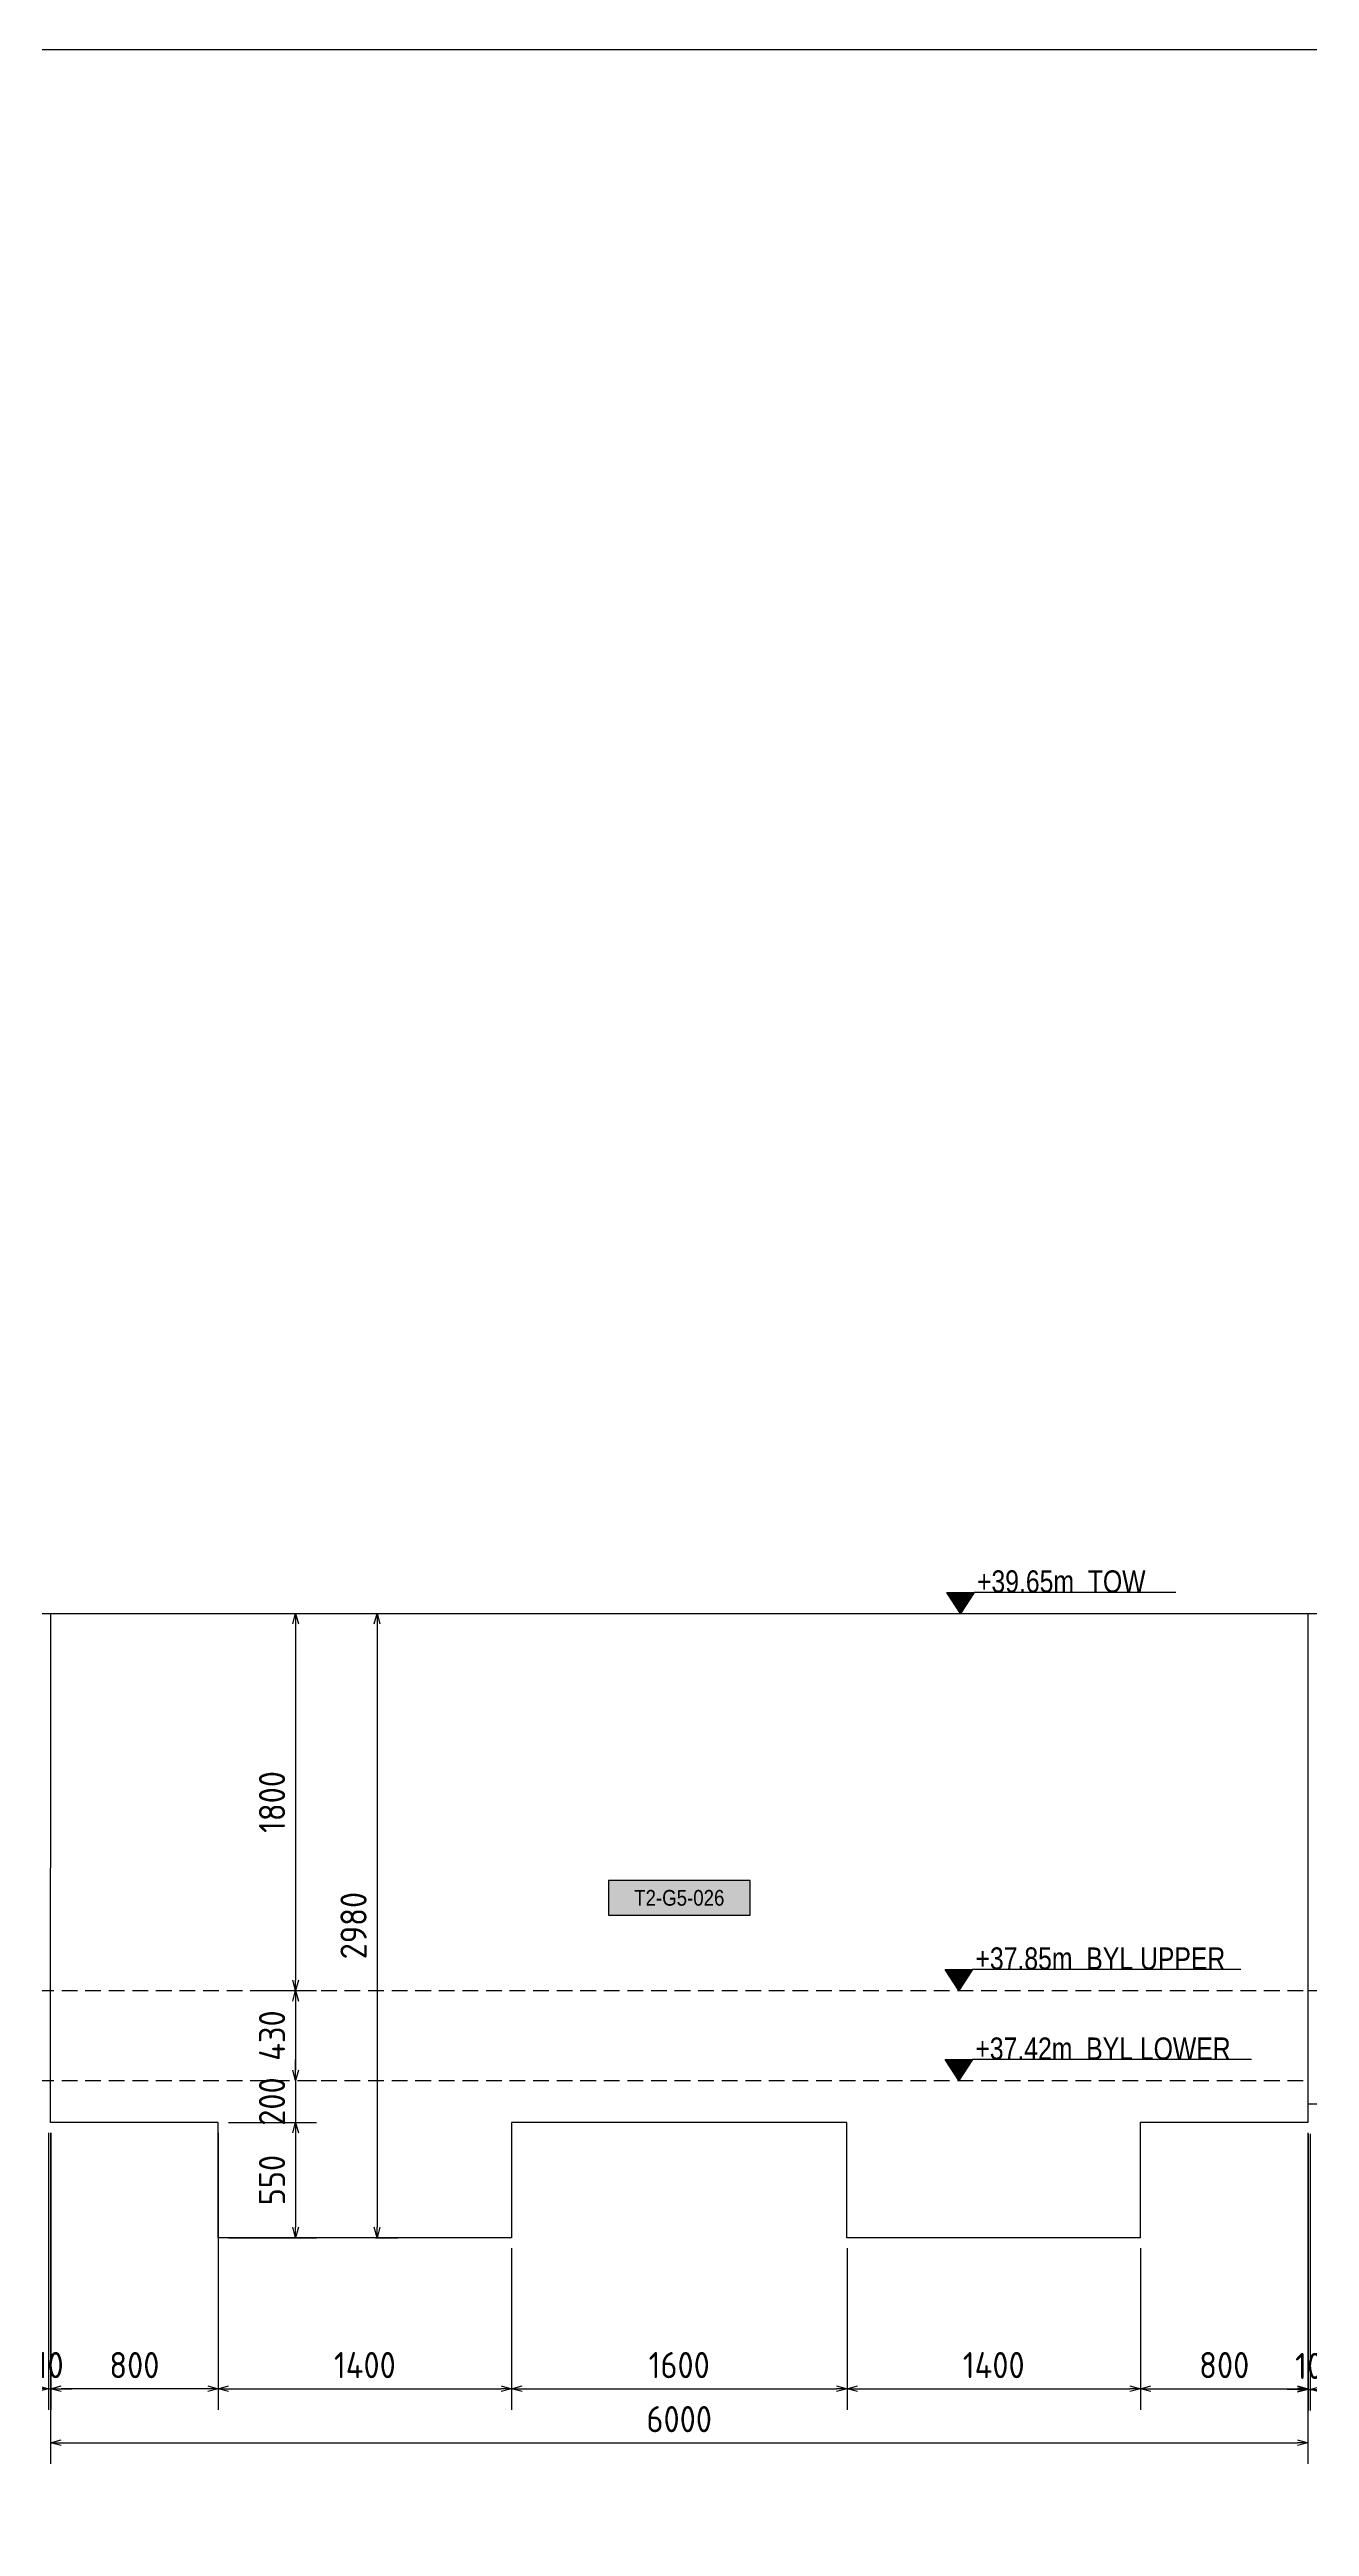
# Model space of a CAD drawing. Header units: centimetres. Extents: x -6122352 to 4157695, y -1694241 to 1947892.
# Drawn here: x 3477010 to 3483023, y 767948 to 779771 of the extents above; entities that cross this region are included whole.
import ezdxf
from ezdxf.enums import TextEntityAlignment as Align

# ---------------------------------------------------------------- set-up
doc = ezdxf.new("R2010")
doc.units = ezdxf.units.CM
doc.header["$MEASUREMENT"] = 0
doc.header["$PDMODE"] = 66
doc.header["$PDSIZE"] = 100
doc.linetypes.add('DASHED2', pattern=[0.375, 0.25, -0.125])
for name, color, linetype in [('00-MI-DIM', 7, 'Continuous'), ('@MI-TYPE-02', 6, 'Continuous'), ('JML-Dimension', 1, 'Continuous'), ('PANEL-TAGS', 7, 'Continuous'), ('SECTION', 130, 'Continuous')]:
    doc.layers.add(name, color=color, linetype=linetype)
doc.styles.add('PANELTAG_STYLE', font='arial.ttf')
doc.styles.add('Schueco-BEMSTIL', font='isocpeur.ttf', dxfattribs={"width": 0.9})
doc.styles.add('txt-Pisa-std', font='arial.ttf', dxfattribs={"width": 0.8})
doc.dimstyles.new('MI- JWC-TXT-2.5 MM', dxfattribs={"dimscale": 1.5, "dimtxt": 2.5, "dimasz": 1, "dimexe": 2, "dimexo": 1, "dimgap": 1, "dimtad": 1, "dimdec": 0, "dimdsep": 46, "dimtxsty": 'Schueco-BEMSTIL', "dimblk": 'OPEN30', "dimcen": 0, "dimdle": 2, "dimclrd": 140, "dimclre": 8, "dimclrt": 40, "dimadec": 0, "dimazin": 2, "dimtfac": 1, "dimtdec": 0, "dimtix": 1, "dimtmove": 2, "dimatfit": 3, "dimldrblk": 'OPEN', "dimfxl": 2, "dimlwd": -1, "dimlwe": -1, "dimarcsym": 0})

# ---------------------------------------------------------------- blocks, each defined once
blk = doc.blocks.new('_Open30')
at = {"color": 0, "linetype": 'ByBlock', "lineweight": -2}
for p, q in [((-1, 0.27), (0, 0)), ((0, 0), (-1, -0.27)), ((0, 0), (-1, 0))]:
    blk.add_line(p, q, dxfattribs=at)
blk = doc.blocks.new('*D2150')
at = {"layer": '00-MI-DIM', "color": 8, "transparency": 16777216}
for p, q in [((3477015, 769826), (3477015, 768505)), ((3477815, 769826), (3477815, 768505))]:
    blk.add_line(p, q, dxfattribs=at)
at = {"layer": '00-MI-DIM', "color": 140, "transparency": 16777216}
blk.add_line((3477765, 768605), (3477065, 768605), dxfattribs=at)
at = {"layer": 'Defpoints', "color": 0, "transparency": 16777216}
for p in [(3477015, 769876), (3477815, 769876), (3477015, 768605)]:
    blk.add_point(p, dxfattribs=at)
at = {"layer": '00-MI-DIM', "color": 140, "transparency": 16777216, "xscale": 50, "yscale": 50, "zscale": 50, "rotation": 180}
blk.add_blockref('_Open30', (3477015, 768605), dxfattribs=at)
at = {"layer": '00-MI-DIM', "color": 140, "transparency": 16777216, "xscale": 50, "yscale": 50, "zscale": 50}
blk.add_blockref('_Open30', (3477815, 768605), dxfattribs=at)
at = {"layer": '00-MI-DIM', "color": 40, "transparency": 16777216, "insert": (3477415, 768718), "char_height": 125, "attachment_point": 5, "style": 'Schueco-BEMSTIL'}
blk.add_mtext('800', dxfattribs=at)
blk = doc.blocks.new('_Open')
at = {"color": 0, "linetype": 'ByBlock', "lineweight": -2}
for p, q in [((-1, 0.2), (0, 0)), ((-1, -0.2), (0, 0)), ((0, 0), (-1, 0))]:
    blk.add_line(p, q, dxfattribs=at)
blk = doc.blocks.new('*D2151')
at = {"layer": '00-MI-DIM', "color": 8, "transparency": 16777216}
for p, q in [((3477815, 769826), (3477815, 768505)), ((3479215, 769276), (3479215, 768505))]:
    blk.add_line(p, q, dxfattribs=at)
at = {"layer": '00-MI-DIM', "color": 140, "transparency": 16777216}
blk.add_line((3477865, 768605), (3479165, 768605), dxfattribs=at)
at = {"layer": 'Defpoints', "color": 0, "transparency": 16777216}
for p in [(3477815, 769876), (3479215, 769326), (3479215, 768605)]:
    blk.add_point(p, dxfattribs=at)
at = {"layer": '00-MI-DIM', "color": 140, "transparency": 16777216, "xscale": 50, "yscale": 50, "zscale": 50, "rotation": 180}
blk.add_blockref('_Open30', (3477815, 768605), dxfattribs=at)
at = {"layer": '00-MI-DIM', "color": 140, "transparency": 16777216, "xscale": 50, "yscale": 50, "zscale": 50}
blk.add_blockref('_Open30', (3479215, 768605), dxfattribs=at)
at = {"layer": '00-MI-DIM', "color": 40, "transparency": 16777216, "insert": (3478515, 768718), "char_height": 125, "attachment_point": 5, "style": 'Schueco-BEMSTIL'}
blk.add_mtext('1400', dxfattribs=at)
blk = doc.blocks.new('*D2152')
at = {"layer": '00-MI-DIM', "color": 8, "transparency": 16777216}
for p, q in [((3479215, 769276), (3479215, 768505)), ((3480816, 769276), (3480816, 768505))]:
    blk.add_line(p, q, dxfattribs=at)
at = {"layer": '00-MI-DIM', "color": 140, "transparency": 16777216}
blk.add_line((3479265, 768605), (3480766, 768605), dxfattribs=at)
at = {"layer": 'Defpoints', "color": 0, "transparency": 16777216}
for p in [(3479215, 769326), (3480816, 769326), (3480816, 768605)]:
    blk.add_point(p, dxfattribs=at)
at = {"layer": '00-MI-DIM', "color": 140, "transparency": 16777216, "xscale": 50, "yscale": 50, "zscale": 50, "rotation": 180}
blk.add_blockref('_Open30', (3479215, 768605), dxfattribs=at)
at = {"layer": '00-MI-DIM', "color": 140, "transparency": 16777216, "xscale": 50, "yscale": 50, "zscale": 50}
blk.add_blockref('_Open30', (3480816, 768605), dxfattribs=at)
at = {"layer": '00-MI-DIM', "color": 40, "transparency": 16777216, "insert": (3480015, 768718), "char_height": 125, "attachment_point": 5, "style": 'Schueco-BEMSTIL'}
blk.add_mtext('1600', dxfattribs=at)
blk = doc.blocks.new('*D2153')
at = {"layer": '00-MI-DIM', "color": 8, "transparency": 16777216}
for p, q in [((3480816, 769276), (3480816, 768505)), ((3482216, 769276), (3482216, 768505))]:
    blk.add_line(p, q, dxfattribs=at)
at = {"layer": '00-MI-DIM', "color": 140, "transparency": 16777216}
blk.add_line((3480866, 768605), (3482166, 768605), dxfattribs=at)
at = {"layer": 'Defpoints', "color": 0, "transparency": 16777216}
for p in [(3480816, 769326), (3482216, 769326), (3482216, 768605)]:
    blk.add_point(p, dxfattribs=at)
at = {"layer": '00-MI-DIM', "color": 140, "transparency": 16777216, "xscale": 50, "yscale": 50, "zscale": 50, "rotation": 180}
blk.add_blockref('_Open30', (3480816, 768605), dxfattribs=at)
at = {"layer": '00-MI-DIM', "color": 140, "transparency": 16777216, "xscale": 50, "yscale": 50, "zscale": 50}
blk.add_blockref('_Open30', (3482216, 768605), dxfattribs=at)
at = {"layer": '00-MI-DIM', "color": 40, "transparency": 16777216, "insert": (3481516, 768718), "char_height": 125, "attachment_point": 5, "style": 'Schueco-BEMSTIL'}
blk.add_mtext('1400', dxfattribs=at)
blk = doc.blocks.new('*D2154')
at = {"layer": '00-MI-DIM', "color": 8, "transparency": 16777216}
for p, q in [((3483015, 769826), (3483015, 768505)), ((3482216, 769276), (3482216, 768505))]:
    blk.add_line(p, q, dxfattribs=at)
at = {"layer": '00-MI-DIM', "color": 140, "transparency": 16777216}
blk.add_line((3482266, 768605), (3482965, 768605), dxfattribs=at)
at = {"layer": 'Defpoints', "color": 0, "transparency": 16777216}
for p in [(3483015, 769876), (3482216, 769326), (3483015, 768605)]:
    blk.add_point(p, dxfattribs=at)
at = {"layer": '00-MI-DIM', "color": 140, "transparency": 16777216, "xscale": 50, "yscale": 50, "zscale": 50, "rotation": 180}
blk.add_blockref('_Open30', (3482216, 768605), dxfattribs=at)
at = {"layer": '00-MI-DIM', "color": 140, "transparency": 16777216, "xscale": 50, "yscale": 50, "zscale": 50}
blk.add_blockref('_Open30', (3483015, 768605), dxfattribs=at)
at = {"layer": '00-MI-DIM', "color": 40, "transparency": 16777216, "insert": (3482616, 768718), "char_height": 125, "attachment_point": 5, "style": 'Schueco-BEMSTIL'}
blk.add_mtext('800', dxfattribs=at)
blk = doc.blocks.new('*D2156')
at = {"layer": '00-MI-DIM', "color": 8, "transparency": 16777216}
for p, q in [((3477015, 769826), (3477015, 768247)), ((3483015, 769826), (3483015, 768247))]:
    blk.add_line(p, q, dxfattribs=at)
at = {"layer": '00-MI-DIM', "color": 140, "transparency": 16777216}
blk.add_line((3477065, 768347), (3482965, 768347), dxfattribs=at)
at = {"layer": 'Defpoints', "color": 0, "transparency": 16777216}
for p in [(3477015, 769876), (3483015, 769876), (3483015, 768347)]:
    blk.add_point(p, dxfattribs=at)
at = {"layer": '00-MI-DIM', "color": 140, "transparency": 16777216, "xscale": 50, "yscale": 50, "zscale": 50, "rotation": 180}
blk.add_blockref('_Open30', (3477015, 768347), dxfattribs=at)
at = {"layer": '00-MI-DIM', "color": 140, "transparency": 16777216, "xscale": 50, "yscale": 50, "zscale": 50}
blk.add_blockref('_Open30', (3483015, 768347), dxfattribs=at)
at = {"layer": '00-MI-DIM', "color": 40, "transparency": 16777216, "insert": (3480015, 768460), "char_height": 125, "attachment_point": 5, "style": 'Schueco-BEMSTIL'}
blk.add_mtext('6000', dxfattribs=at)
blk = doc.blocks.new('*U1106')
at = {"layer": 'JML-Dimension'}
h = blk.add_hatch(color=10, dxfattribs=at)
h.dxf.hatch_style = 1
h.paths.add_polyline_path([(0, 0), (-1.54, 2.37), (1.54, 2.37)])
blk.add_line((24.31, 2.37), (1.54, 2.37), dxfattribs=at)
blk.add_lwpolyline([(0, 0), (-1.54, 2.37), (1.54, 2.37), (0, 0)], dxfattribs=at)
at = {"color": 5, "style": 'txt-Pisa-std', "width": 0.8}
blk.add_attdef('+0.0', text='', height=2.5, dxfattribs=at).set_placement((1.87, 2.37), align=Align.BOTTOM_LEFT)
blk = doc.blocks.new('*U1108')
at = {"layer": 'JML-Dimension'}
h = blk.add_hatch(color=10, dxfattribs=at)
h.dxf.hatch_style = 1
h.paths.add_polyline_path([(0, 0), (-1.54, 2.37), (1.54, 2.37)])
blk.add_line((31.81, 2.37), (1.54, 2.37), dxfattribs=at)
blk.add_lwpolyline([(0, 0), (-1.54, 2.37), (1.54, 2.37), (0, 0)], dxfattribs=at)
at = {"color": 5, "style": 'txt-Pisa-std', "width": 0.8}
blk.add_attdef('+0.0', text='', height=2.5, dxfattribs=at).set_placement((1.87, 2.37), align=Align.BOTTOM_LEFT)
blk = doc.blocks.new('*U1107')
at = {"layer": 'JML-Dimension'}
h = blk.add_hatch(color=10, dxfattribs=at)
h.dxf.hatch_style = 1
h.paths.add_polyline_path([(0, 0), (-1.54, 2.37), (1.54, 2.37)])
blk.add_line((33.03, 2.37), (1.54, 2.37), dxfattribs=at)
blk.add_lwpolyline([(0, 0), (-1.54, 2.37), (1.54, 2.37), (0, 0)], dxfattribs=at)
at = {"color": 5, "style": 'txt-Pisa-std', "width": 0.8}
blk.add_attdef('+0.0', text='', height=2.5, dxfattribs=at).set_placement((1.87, 2.37), align=Align.BOTTOM_LEFT)
blk = doc.blocks.new('*D2148')
at = {"layer": '00-MI-DIM', "color": 8, "transparency": 16777216}
for p, q in [((3478007, 772306), (3478284, 772306)), ((3478007, 770506), (3478284, 770506))]:
    blk.add_line(p, q, dxfattribs=at)
at = {"layer": '00-MI-DIM', "color": 140, "transparency": 16777216}
blk.add_line((3478184, 772256), (3478184, 770556), dxfattribs=at)
at = {"layer": 'Defpoints', "color": 0, "transparency": 16777216}
for p in [(3477957, 772306), (3477957, 770506), (3478184, 770506)]:
    blk.add_point(p, dxfattribs=at)
at = {"layer": '00-MI-DIM', "color": 140, "transparency": 16777216, "xscale": 50, "yscale": 50, "zscale": 50}
for p, rotation in [((3478184, 772306), 90), ((3478184, 770506), 270)]:
    blk.add_blockref('_Open30', p, dxfattribs=dict(at, rotation=rotation))
at = {"layer": '00-MI-DIM', "color": 40, "transparency": 16777216, "insert": (3478072, 771406), "char_height": 125, "attachment_point": 5, "rotation": 90, "style": 'Schueco-BEMSTIL'}
blk.add_mtext('1800', dxfattribs=at)
blk = doc.blocks.new('*D2149')
at = {"layer": '00-MI-DIM', "color": 8, "transparency": 16777216}
for p, q in [((3478007, 770506), (3478284, 770506)), ((3478230, 770076), (3478284, 770076))]:
    blk.add_line(p, q, dxfattribs=at)
at = {"layer": '00-MI-DIM', "color": 140, "transparency": 16777216}
blk.add_line((3478184, 770456), (3478184, 770126), dxfattribs=at)
at = {"layer": 'Defpoints', "color": 0, "transparency": 16777216}
for p in [(3477957, 770506), (3478180, 770076), (3478184, 770076)]:
    blk.add_point(p, dxfattribs=at)
at = {"layer": '00-MI-DIM', "color": 140, "transparency": 16777216, "xscale": 50, "yscale": 50, "zscale": 50}
for p, rotation in [((3478184, 770506), 90), ((3478184, 770076), 270)]:
    blk.add_blockref('_Open30', p, dxfattribs=dict(at, rotation=rotation))
at = {"layer": '00-MI-DIM', "color": 40, "transparency": 16777216, "insert": (3478072, 770291), "char_height": 125, "attachment_point": 5, "rotation": 90, "style": 'Schueco-BEMSTIL'}
blk.add_mtext('430', dxfattribs=at)
blk = doc.blocks.new('*D2155')
at = {"layer": '00-MI-DIM', "color": 8, "transparency": 16777216}
for p, q in [((3478529, 772306), (3478673, 772306)), ((3478565, 769326), (3478673, 769326))]:
    blk.add_line(p, q, dxfattribs=at)
at = {"layer": '00-MI-DIM', "color": 140, "transparency": 16777216}
blk.add_line((3478573, 772256), (3478573, 769376), dxfattribs=at)
at = {"layer": 'Defpoints', "color": 0, "transparency": 16777216}
for p in [(3478479, 772306), (3478515, 769326), (3478573, 769326)]:
    blk.add_point(p, dxfattribs=at)
at = {"layer": '00-MI-DIM', "color": 140, "transparency": 16777216, "xscale": 50, "yscale": 50, "zscale": 50}
for p, rotation in [((3478573, 772306), 90), ((3478573, 769326), 270)]:
    blk.add_blockref('_Open30', p, dxfattribs=dict(at, rotation=rotation))
at = {"layer": '00-MI-DIM', "color": 40, "transparency": 16777216, "insert": (3478461, 770816), "char_height": 125, "attachment_point": 5, "rotation": 90, "style": 'Schueco-BEMSTIL'}
blk.add_mtext('2980', dxfattribs=at)
blk = doc.blocks.new('PANELTAG')
at = {"layer": 'PANEL-TAGS', "color": 1}
blk.add_lwpolyline([(-13.5, -3.3), (13.5, -3.3), (13.5, 3.3), (-13.5, 3.3)], close=True, dxfattribs=at)
at = {"layer": 'PANEL-TAGS', "color": 40, "true_color": 0xffd700}
blk.add_solid([(-13.5, -3.3), (13.5, -3.3), (-13.5, 3.3), (13.5, 3.3)], dxfattribs=at)
at = {"layer": 'PANEL-TAGS', "color": 5, "style": 'PANELTAG_STYLE', "width": 0.85}
blk.add_attdef('TAGNO', text='', height=3, dxfattribs=at).set_placement((0, 0), align=Align.MIDDLE)
blk = doc.blocks.new('*D2264')
at = {"layer": '00-MI-DIM', "color": 8, "transparency": 16777216}
for p, q in [((3483016, 769822), (3483016, 768502)), ((3483026, 769822), (3483026, 768502))]:
    blk.add_line(p, q, dxfattribs=at)
at = {"layer": '00-MI-DIM', "color": 140, "transparency": 16777216}
for p, q in [((3482966, 768602), (3482916, 768602)), ((3483016, 768602), (3483026, 768602)), ((3483076, 768602), (3483126, 768602))]:
    blk.add_line(p, q, dxfattribs=at)
at = {"layer": 'Defpoints', "color": 0, "transparency": 16777216}
for p in [(3483016, 769872), (3483026, 769872), (3483026, 768602)]:
    blk.add_point(p, dxfattribs=at)
at = {"layer": '00-MI-DIM', "color": 140, "transparency": 16777216, "xscale": 50, "yscale": 50, "zscale": 50}
blk.add_blockref('_Open30', (3483016, 768602), dxfattribs=at)
at = {"layer": '00-MI-DIM', "color": 140, "transparency": 16777216, "xscale": 50, "yscale": 50, "zscale": 50, "rotation": 180}
blk.add_blockref('_Open30', (3483026, 768602), dxfattribs=at)
at = {"layer": '00-MI-DIM', "color": 40, "transparency": 16777216, "insert": (3483021, 768714), "char_height": 125, "attachment_point": 5, "style": 'Schueco-BEMSTIL'}
blk.add_mtext('10', dxfattribs=at)
blk = doc.blocks.new('*D2265')
at = {"layer": '00-MI-DIM', "color": 8, "transparency": 16777216}
for p, q in [((3477006, 769826), (3477006, 768505)), ((3477016, 769826), (3477016, 768505))]:
    blk.add_line(p, q, dxfattribs=at)
at = {"layer": '00-MI-DIM', "color": 140, "transparency": 16777216}
for p, q in [((3476956, 768605), (3476906, 768605)), ((3477006, 768605), (3477016, 768605)), ((3477066, 768605), (3477116, 768605))]:
    blk.add_line(p, q, dxfattribs=at)
at = {"layer": 'Defpoints', "color": 0, "transparency": 16777216}
for p in [(3477006, 769876), (3477016, 769876), (3477016, 768605)]:
    blk.add_point(p, dxfattribs=at)
at = {"layer": '00-MI-DIM', "color": 140, "transparency": 16777216, "xscale": 50, "yscale": 50, "zscale": 50}
blk.add_blockref('_Open30', (3477006, 768605), dxfattribs=at)
at = {"layer": '00-MI-DIM', "color": 140, "transparency": 16777216, "xscale": 50, "yscale": 50, "zscale": 50, "rotation": 180}
blk.add_blockref('_Open30', (3477016, 768605), dxfattribs=at)
at = {"layer": '00-MI-DIM', "color": 40, "transparency": 16777216, "insert": (3477011, 768718), "char_height": 125, "attachment_point": 5, "style": 'Schueco-BEMSTIL'}
blk.add_mtext('10', dxfattribs=at)
blk = doc.blocks.new('*D3027')
at = {"layer": '00-MI-DIM', "color": 140, "transparency": 16777216}
for p, q in [((3478184, 770126), (3478184, 770176)), ((3478184, 770076), (3478184, 769876)), ((3478184, 769826), (3478184, 769776))]:
    blk.add_line(p, q, dxfattribs=at)
at = {"layer": '00-MI-DIM', "color": 8, "transparency": 16777216}
for p, q in [((3478230, 770076), (3478284, 770076)), ((3477865, 769876), (3478284, 769876))]:
    blk.add_line(p, q, dxfattribs=at)
at = {"layer": 'Defpoints', "color": 0, "transparency": 16777216}
for p in [(3478180, 770076), (3477815, 769876), (3478184, 769876)]:
    blk.add_point(p, dxfattribs=at)
at = {"layer": '00-MI-DIM', "color": 140, "transparency": 16777216, "xscale": 50, "yscale": 50, "zscale": 50}
for p, rotation in [((3478184, 770076), 270), ((3478184, 769876), 90)]:
    blk.add_blockref('_Open30', p, dxfattribs=dict(at, rotation=rotation))
at = {"layer": '00-MI-DIM', "color": 40, "transparency": 16777216, "insert": (3478072, 769976), "char_height": 125, "attachment_point": 5, "rotation": 90, "style": 'Schueco-BEMSTIL'}
blk.add_mtext('200', dxfattribs=at)
blk = doc.blocks.new('*D3028')
at = {"layer": '00-MI-DIM', "color": 8, "transparency": 16777216}
for p, q in [((3477865, 769876), (3478284, 769876)), ((3477865, 769326), (3478284, 769326))]:
    blk.add_line(p, q, dxfattribs=at)
at = {"layer": '00-MI-DIM', "color": 140, "transparency": 16777216}
blk.add_line((3478184, 769826), (3478184, 769376), dxfattribs=at)
at = {"layer": 'Defpoints', "color": 0, "transparency": 16777216}
for p in [(3477815, 769876), (3477815, 769326), (3478184, 769326)]:
    blk.add_point(p, dxfattribs=at)
at = {"layer": '00-MI-DIM', "color": 140, "transparency": 16777216, "xscale": 50, "yscale": 50, "zscale": 50}
for p, rotation in [((3478184, 769876), 90), ((3478184, 769326), 270)]:
    blk.add_blockref('_Open30', p, dxfattribs=dict(at, rotation=rotation))
at = {"layer": '00-MI-DIM', "color": 40, "transparency": 16777216, "insert": (3478072, 769601), "char_height": 125, "attachment_point": 5, "rotation": 90, "style": 'Schueco-BEMSTIL'}
blk.add_mtext('550', dxfattribs=at)

msp = doc.modelspace()

# ---------------------------------------------------------------- linework, layer by layer
at = {"layer": '00-MI-DIM', "color": 6}
msp.add_lwpolyline([(3287503.15085, 779771.48504), (3558622.67476, 779771.48504), (3558622.67476, 760800.78134), (3287503.15085, 760800.78134)], close=True, dxfattribs=at)
at = {"layer": '@MI-TYPE-02', "color": 160, "linetype": 'DASHED2', "ltscale": 300}
for points in [[(3428468.19142, 772305.93544), (3483015.49901, 772305.93544)], [(3483015.49901, 772305.88762), (3551644.90461, 772305.88762)], [(3428468.19142, 770505.93544), (3483015.49901, 770505.93544)], [(3483015.49901, 770505.88762), (3551644.90461, 770505.88762)], [(3428468.19142, 770075.93544), (3483015.49901, 770075.93544)], [(3483015.49901, 769965.88762), (3551644.90461, 769965.88762)]]:
    msp.add_lwpolyline(points, dxfattribs=at)
at = {"layer": '@MI-TYPE-02', "color": 30}
msp.add_lwpolyline([(3477015.71553, 772305.93232), (3483015.49901, 772305.88762), (3483015.49901, 769875.94242), (3482215.53653, 769875.94242), (3482215.53653, 769325.94242), (3480815.53653, 769325.94242), (3480815.53653, 769875.94242), (3479215.24901, 769875.94242), (3479215.24901, 769325.94242), (3477815.24901, 769325.94242), (3477815.24901, 769875.94242), (3477015.00304, 769875.98712), (3477015.71553, 772305.93232)], dxfattribs=at)

# ---------------------------------------------------------------- block references
at = {"layer": 'PANEL-TAGS', "color": 30}
ref = msp.add_blockref('PANELTAG', (3480015.42038, 770948.56355), dxfattribs=dict(at, xscale=25, yscale=25, zscale=25))
ref.add_attrib('TAGNO', 'T2-G5-026', dxfattribs={"color": 5, "height": 75, "style": 'PANELTAG_STYLE', "width": 0.85}).set_placement((3480015.42038, 770948.56355), align=Align.MIDDLE_CENTER)
at = {"layer": 'SECTION', "color": 6}
ref = msp.add_blockref('*U1106', (3481356.91985, 772305.79822), dxfattribs=dict(at, xscale=42.30147098076819, yscale=42.30147098076819, zscale=42.30147098076819))
ref.add_attrib('+0.0', '+39.65m  TOW', (3481436.0485, 772406.05528), dxfattribs={"layer": 'JML-Dimension', "color": 5, "height": 105.7536775, "style": 'txt-Pisa-std', "width": 0.8})
ref = msp.add_blockref('*U1108', (3481349.62636, 770505.93544), dxfattribs=dict(at, xscale=42.30147098076819, yscale=42.30147098076819, zscale=42.30147098076819))
ref.add_attrib('+0.0', '+37.85m  BYL UPPER', (3481428.75501, 770606.19251), dxfattribs={"layer": 'JML-Dimension', "color": 5, "height": 105.7536775, "style": 'txt-Pisa-std', "width": 0.8})
ref = msp.add_blockref('*U1107', (3481349.08635, 770075.93544), dxfattribs=dict(at, xscale=42.30147098076819, yscale=42.30147098076819, zscale=42.30147098076819))
ref.add_attrib('+0.0', '+37.42m  BYL LOWER', (3481428.215, 770176.19251), dxfattribs={"layer": 'JML-Dimension', "color": 5, "height": 105.7536775, "style": 'txt-Pisa-std', "width": 0.8})

# ---------------------------------------------------------------- dimensions: what is measured, and where the dimension line sits
at = {"layer": '00-MI-DIM', "color": 30}
for base, p1, p2, picture, middle in [((3478184.47808, 770505.93544), (3477956.6722, 772305.92531), (3477956.6722, 770505.93544), '*D2148', (3478071.97808, 771405.93037)), ((3478573.36808, 769325.94242), (3478478.86052, 772305.92142), (3478515.24901, 769325.94242), '*D2155', (3478460.86808, 770815.93192)), ((3478184.47808, 770075.93544), (3477956.6722, 770505.93544), (3478179.58931, 770075.93544), '*D2149', (3478071.97808, 770290.93544))]:
    dim = msp.add_linear_dim(base=base, p1=p1, p2=p2, angle=90, dimstyle='MI- JWC-TXT-2.5 MM', dxfattribs=at)
    dim.commit()
    dim.dimension.update_dxf_attribs({"geometry": picture, "text_midpoint": middle})
at = {"layer": '00-MI-DIM', "color": 240, "true_color": 0xed1f24}
for base, p1, p2, picture, middle in [((3478184.47808, 769875.94242), (3478179.58931, 770075.93544), (3477815.24901, 769875.94242), '*D3027', (3478071.97808, 769975.93893)), ((3478184.47808, 769325.94242), (3477815.24901, 769875.94242), (3477815.24901, 769325.94242), '*D3028', (3478071.97808, 769600.94242))]:
    dim = msp.add_linear_dim(base=base, p1=p1, p2=p2, angle=90, dimstyle='MI- JWC-TXT-2.5 MM', dxfattribs=at)
    dim.commit()
    dim.dimension.update_dxf_attribs({"geometry": picture, "text_midpoint": middle})
at = {"layer": '00-MI-DIM', "color": 30}
for base, p1, p2, picture, middle in [((3477016.00304, 768605.35194), (3477005.7155, 769875.94242), (3477016.00304, 769875.98712), '*D2265', (3477010.85927, 768717.85194)), ((3477015.00304, 768605.35194), (3477815.24901, 769875.94242), (3477015.00304, 769875.98712), '*D2150', (3477415.12603, 768717.85194)), ((3483015.49901, 768347.3717), (3477015.00304, 769875.98712), (3483015.49901, 769875.94242), '*D2156', (3480015.25103, 768459.8717)), ((3479215.24901, 768605.35194), (3477815.24901, 769875.94242), (3479215.24901, 769325.94242), '*D2151', (3478515.24901, 768717.85194)), ((3483015.49901, 768605.35194), (3482215.53653, 769325.94242), (3483015.49901, 769875.94242), '*D2154', (3482615.51777, 768717.85194)), ((3483026.03286, 768601.70329), (3483015.74532, 769872.29377), (3483026.03286, 769872.33847), '*D2264', (3483020.88909, 768714.20329)), ((3480815.53653, 768605.35194), (3479215.24901, 769325.94242), (3480815.53653, 769325.94242), '*D2152', (3480015.39277, 768717.85194)), ((3482215.53653, 768605.35194), (3480815.53653, 769325.94242), (3482215.53653, 769325.94242), '*D2153', (3481515.53653, 768717.85194))]:
    dim = msp.add_linear_dim(base=base, p1=p1, p2=p2, dimstyle='MI- JWC-TXT-2.5 MM', dxfattribs=at)
    dim.commit()
    dim.dimension.update_dxf_attribs({"geometry": picture, "text_midpoint": middle})

doc.saveas('drawing.dxf')
